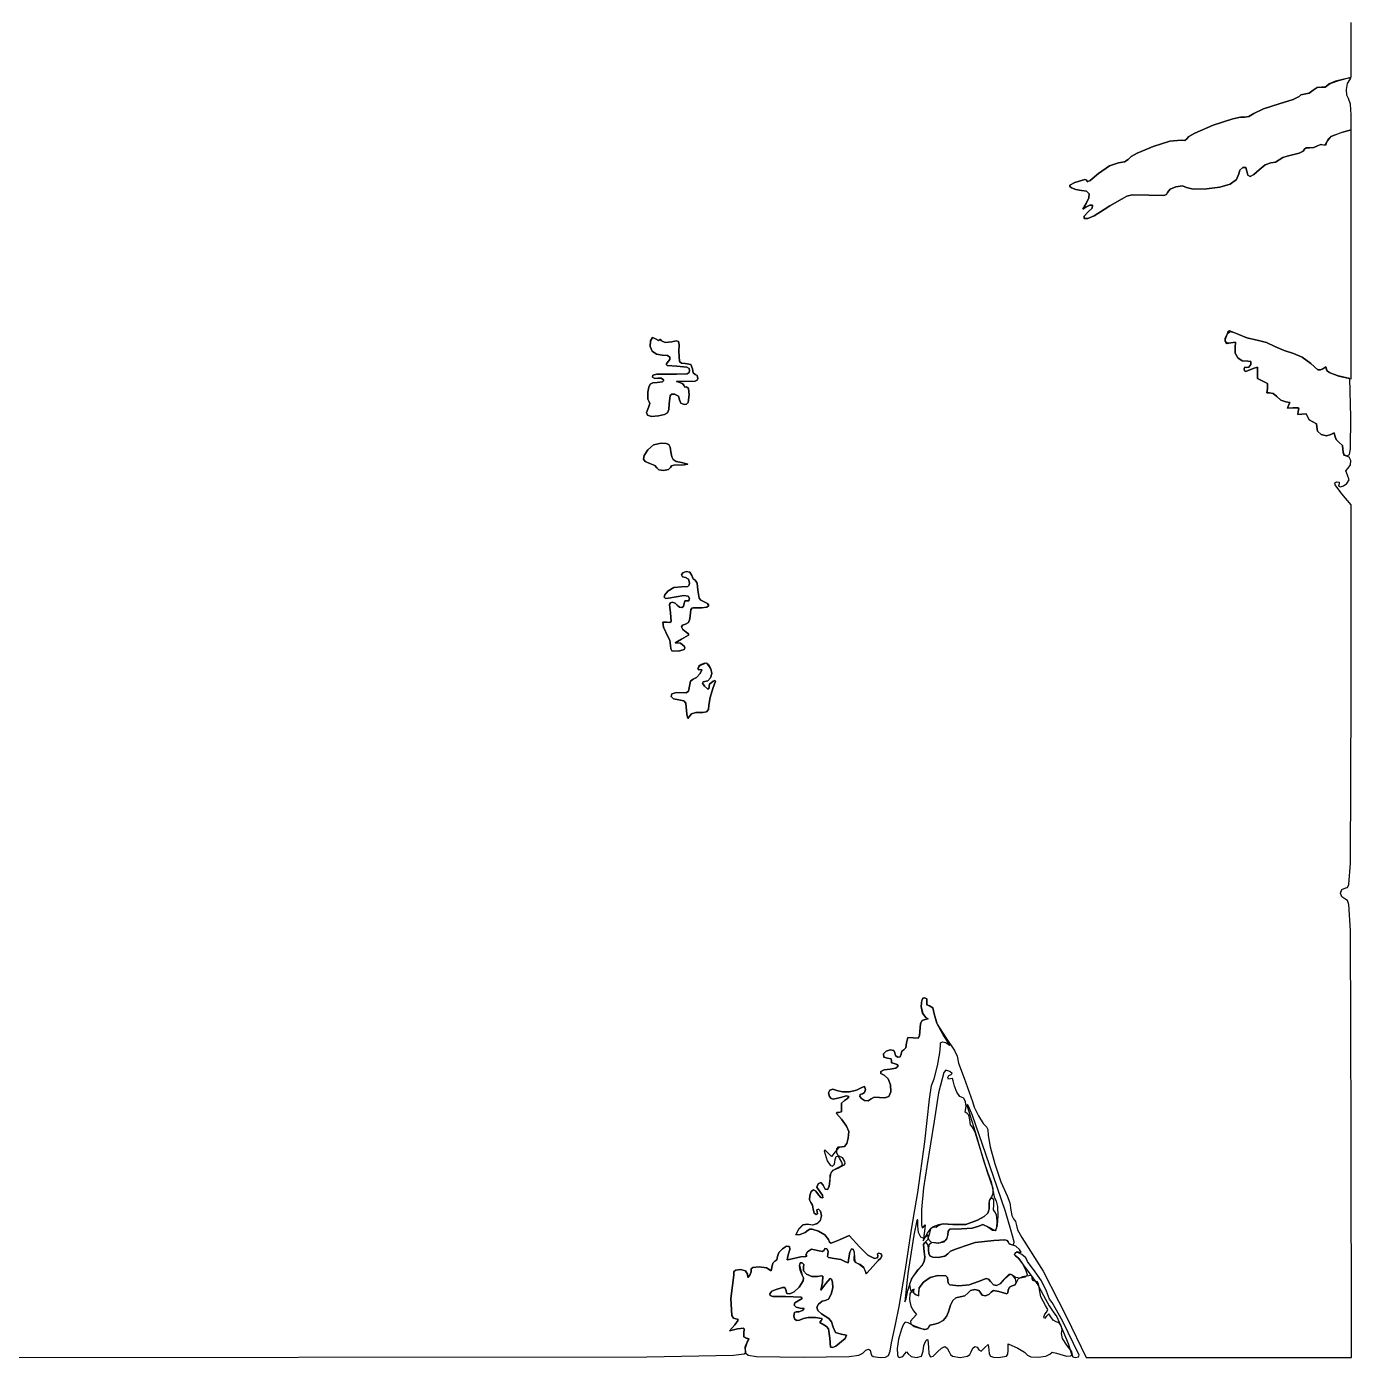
# Model space of a CAD drawing. Extents: x 0 to 397, y 0 to 706.
# Drawn here: x 227 to 397.2, y 0.4 to 171.3 of the extents above; entities that cross this region are included whole.
import ezdxf

# ---------------------------------------------------------------- set-up
doc = ezdxf.new("R2010")
doc.units = 0

msp = doc.modelspace()

# ---------------------------------------------------------------- linework, layer by layer
at = {"layer": 'Layer 1', "color": 7}
for points in [[(217.089351, 0.352222), (306.688833, 0.440902), (317.859995, 0.65092), (319.223202, 0.826274), (319.372307, 0.935152), (319.36569, 1.059542), (319.363662, 1.714077), (319.618279, 2.294265), (319.8654, 2.718833), (319.516679, 2.821668), (319.154244, 2.997219), (319.166723, 3.545568), (319.235261, 3.922054), (319.154641, 4.107147), (318.339812, 4.021819), (317.323811, 3.774521), (317.995853, 4.532641), (318.432063, 5.142727), (318.372289, 5.259171), (318.134848, 5.291114), (317.831459, 5.378443), (317.650836, 5.744478), (317.510783, 7.936949), (317.866031, 10.935562), (317.894606, 11.376535), (318.124264, 11.56333), (318.734923, 11.641118), (319.403173, 11.490658), (319.62216, 11.023756), (319.68782, 10.619826), (319.951654, 10.918629), (320.129587, 11.363129), (320.101938, 11.712379), (320.339313, 11.911214), (321.154275, 11.993896), (322.072335, 11.864294), (322.558331, 11.552924), (322.692122, 11.474519), (322.764001, 11.905701), (322.887252, 12.466222), (323.144648, 12.699452), (323.393797, 12.881794), (323.497426, 13.319989), (323.687176, 13.833677), (324.130663, 14.31932), (324.639236, 14.620946), (325.024249, 14.582581), (325.063187, 14.192805), (324.887019, 13.524953), (324.721345, 12.903578), (324.997791, 12.943927), (326.496039, 13.283652), (327.153044, 13.332248), (327.246751, 13.371847), (327.153617, 13.545193), (327.362109, 13.915125), (327.882457, 14.237255), (328.639871, 14.100333), (329.278399, 13.949874), (329.494652, 14.140197), (329.593694, 14.336607), (329.831908, 14.296478), (330.011825, 13.997058), (329.97055, 13.570108), (329.931579, 13.328009), (330.045338, 13.167897), (330.797461, 13.05223), (331.646113, 12.927876), (332.24632, 12.628896), (332.581415, 12.487917), (332.669654, 13.137249), (332.773283, 13.859342), (333.022432, 14.286953), (333.228129, 14.224522), (333.359908, 13.854976), (333.287015, 12.828216), (333.458025, 12.583564), (333.992571, 12.310338), (334.553224, 11.921091), (334.786322, 11.397701), (334.907281, 11.081259), (335.382517, 11.650643), (336.440851, 12.805285), (336.762413, 13.096989), (336.88954, 13.408536), (336.814459, 13.656583), (336.529398, 13.757786), (336.329638, 13.654157), (336.373823, 13.405008), (336.340353, 13.155418), (335.953664, 13.050819), (335.121593, 13.487558), (334.017266, 14.539189), (332.719396, 16.028618), (331.478675, 15.437362), (330.385725, 15.023245), (330.174395, 15.147197), (330.031227, 15.498393), (329.567523, 16.091297), (328.766342, 16.586404), (327.948228, 16.836309), (327.63299, 16.823246), (327.433723, 16.693605), (327.041346, 16.387349), (326.424072, 16.145388), (325.832993, 16.095381), (326.206055, 16.802613), (326.778261, 17.387607), (327.374809, 17.463013), (328.061976, 17.375199), (328.623731, 17.552134), (329.002791, 17.958264), (329.141874, 18.558036), (329.032072, 19.154231), (328.768282, 19.402234), (328.568522, 19.298605), (328.612707, 19.049456), (328.656892, 18.800307), (328.457132, 18.696678), (328.193342, 18.897761), (328.08354, 19.38142), (327.989613, 19.923111), (327.763923, 20.263718), (327.598233, 20.613337), (327.633792, 21.155144), (327.82023, 21.653228), (328.107176, 21.87168), (328.415769, 21.691146), (328.744999, 21.257141), (329.052401, 20.887782), (329.308738, 20.862382), (329.289335, 21.192009), (328.934441, 21.675888), (328.56345, 22.223444), (328.729829, 22.65908), (329.081681, 22.826385), (329.344369, 22.459761), (329.637786, 21.96058), (329.914237, 21.917277), (330.119714, 22.292676), (330.200208, 23.049606), (330.388371, 24.071824), (330.669761, 24.387919), (331.117078, 24.645573), (331.622774, 24.899221), (331.828631, 25.127468), (331.76329, 25.440118), (331.455392, 25.946971), (331.14062, 26.609301), (331.104951, 27.129483), (331.327846, 27.418684), (331.788767, 27.38807), (332.115092, 27.451652), (332.392767, 27.851488), (332.587429, 28.510681), (332.664715, 29.352337), (332.383419, 30.066581), (331.70022, 30.939838), (331.091193, 31.674763), (331.102179, 31.81852), (331.316398, 31.829192), (331.72906, 31.91377), (331.716801, 32.44232), (331.727737, 33.024139), (332.100623, 33.370479), (332.502481, 33.608207), (332.669654, 33.873188), (332.354138, 33.955032), (331.595445, 33.752185), (330.666448, 33.525613), (330.404869, 33.6232), (330.19915, 33.867896), (330.045416, 34.351902), (330.200914, 34.682945), (330.589774, 34.798816), (331.136128, 34.637305), (331.843299, 34.455933), (332.748809, 34.474321), (333.650283, 34.668658), (334.345349, 35.01513), (334.68384, 35.149715), (334.786322, 34.791116), (334.682693, 34.387009), (334.433544, 34.21891), (334.139283, 34.119658), (334.097435, 33.882889), (334.282731, 33.600082), (334.669905, 33.362718), (335.161546, 33.325147), (335.515867, 33.55216), (335.931307, 33.787595), (336.584079, 33.755007), (337.274377, 33.702443), (337.794813, 33.874246), (338.07058, 34.486608), (338.02134, 35.351812), (337.713404, 36.159007), (337.213082, 36.597339), (336.758373, 36.827769), (336.785603, 37.089817), (337.218837, 37.304769), (337.982138, 37.393912), (338.714946, 37.497541), (339.019658, 37.74669), (338.858042, 37.995839), (338.469677, 38.099468), (338.145342, 38.203097), (338.137713, 38.452246), (338.081621, 38.701395), (337.640296, 38.805024), (337.147906, 38.933479), (337.128062, 39.334191), (337.471999, 39.695877), (337.990957, 39.853304), (338.441124, 39.784248), (338.578686, 39.466483), (338.646066, 39.138708), (338.931464, 38.908035), (339.242966, 38.957909), (339.372436, 39.30491), (339.476065, 39.699228), (339.725214, 39.863358), (339.974363, 40.124458), (340.077992, 40.752006), (340.229201, 41.444244), (340.925718, 41.427928), (341.562658, 41.380921), (341.751924, 41.685809), (341.867591, 43.26524), (342.099537, 43.638584), (342.459243, 43.76861), (342.855237, 43.835021), (342.547438, 44.033194), (342.139864, 44.560382), (341.96337, 45.416481), (342.041075, 46.214172), (342.182476, 46.470079), (342.396096, 46.56614), (342.686697, 46.418238), (342.675144, 46.036973), (342.674041, 45.646712), (343.038858, 45.507806), (343.468497, 45.261038), (343.605772, 44.488278), (344.012701, 43.181588), (345.167873, 41.346789), (346.224179, 39.800872), (346.569813, 39.064316), (346.770279, 38.168127), (347.477158, 36.238211), (348.544664, 33.22337), (348.784735, 32.492288), (349.335195, 31.404315), (349.941417, 30.416421), (350.348771, 29.985574), (350.524719, 29.648715), (350.579488, 28.839045), (350.809763, 27.401674), (351.418129, 25.217515), (352.209454, 22.912309), (352.988608, 21.111796), (353.338211, 20.187562), (353.483556, 19.280526), (353.587185, 18.58445), (353.836334, 18.167511), (354.085483, 17.826066), (354.189112, 17.311319), (354.336937, 16.752381), (354.870326, 15.739649), (357.633284, 11.431921), (360.61461, 5.555697), (363.151084, 0.352222), (380.193437, 0.352222), (397.235436, 0.352222), (397.224147, 29.667721), (397.123032, 55.188431), (396.914138, 58.545604), (396.742224, 59.032323), (396.514711, 59.165959), (395.989667, 59.505238), (395.816651, 60.013288), (395.994606, 60.475499), (396.522472, 60.67726), (396.753436, 60.734978), (396.927544, 61.094883), (397.13732, 63.841767), (397.228028, 85.287406), (397.228028, 109.897552), (396.007063, 111.304784), (395.15484, 112.445668), (395.129671, 112.709424), (395.343488, 112.834076), (395.680744, 112.81582), (395.661341, 112.569493), (395.599687, 112.27909), (395.824809, 112.194137), (396.219199, 112.308944), (396.665347, 112.617823), (396.945585, 113.096102), (396.738725, 113.687093), (396.531865, 114.24876), (396.821628, 114.617016), (397.10966, 115.023681), (397.14442, 115.564225), (396.95984, 116.014811), (396.589853, 116.1516), (396.293122, 116.24469), (396.169694, 116.592573), (396.084013, 117.51156), (395.61548, 117.933129), (395.259439, 118.2953), (395.11136, 118.769919), (395.009628, 119.127768), (394.60971, 118.908561), (394.023371, 118.738466), (393.371547, 118.930786), (392.890248, 119.356732), (392.815481, 119.88752), (392.746028, 120.280029), (392.290547, 120.546862), (391.791278, 120.827761), (391.58358, 121.243598), (391.412703, 121.576797), (390.880141, 121.532171), (390.365349, 121.47555), (390.408829, 121.913171), (390.488458, 122.211654), (390.418001, 122.369048), (389.697982, 122.337563), (389.01712, 122.286366), (389.154351, 122.63813), (389.320289, 123.021158), (388.80757, 123.118966), (388.157841, 123.31586), (387.64305, 123.789244), (387.198461, 124.205919), (386.71736, 124.265142), (386.37274, 124.275857), (386.447485, 124.817592), (386.465036, 125.456738), (385.836474, 125.777854), (385.189699, 126.125693), (385.15914, 126.886282), (385.186436, 127.576272), (384.599634, 127.390755), (383.693083, 127.021573), (383.518149, 127.107584), (383.469686, 127.373116), (383.562467, 127.579579), (383.785422, 127.551622), (384.070908, 127.576051), (384.313531, 127.908986), (384.331655, 128.304229), (383.909247, 128.341492), (383.210356, 128.398239), (382.64273, 128.782773), (382.304433, 129.387903), (382.293524, 130.10644), (382.340885, 130.770368), (381.753774, 130.718862), (381.26753, 130.668884), (381.021363, 130.873335), (381.030717, 131.291504), (381.311037, 131.882677), (381.693316, 132.168648), (382.275885, 131.996624), (383.789656, 131.334019), (385.300251, 131.002143), (386.313341, 130.732709), (387.416919, 130.239437), (388.593742, 129.709035), (389.783001, 129.350084), (390.931911, 128.865808), (392.012558, 128.033869), (392.93957, 127.25154), (393.254083, 127.21199), (393.548553, 127.372763), (393.949486, 127.604494), (394.053026, 127.299385), (394.167921, 127.071976), (394.491705, 126.841391), (395.640527, 126.43896), (397.228028, 126.07066), (397.228028, 142.06385), (397.228028, 158.057394), (396.257888, 157.825618), (394.597318, 157.212446), (394.188234, 156.841517), (394.053026, 156.423326), (393.944811, 156.110456), (393.684726, 156.113234), (393.299757, 156.17475), (392.890975, 156.003167), (392.409257, 155.793749), (391.848163, 155.765042), (391.412218, 155.75318), (391.230802, 155.58442), (391.035892, 155.341008), (390.525334, 155.081755), (389.002303, 154.693655), (388.432346, 154.517355), (387.961608, 154.210349), (387.478787, 153.928083), (386.879285, 153.810652), (386.156884, 153.551581), (385.378921, 152.928707), (384.721089, 152.319553), (384.232127, 152.084024), (383.927449, 152.224005), (383.822464, 152.741382), (383.692818, 153.215956), (383.293297, 153.232802), (382.919573, 152.905027), (382.76413, 152.402362), (382.475988, 151.68711), (381.650939, 151.107623), (380.348053, 150.691582), (378.626397, 150.466669), (376.888612, 150.460187), (376.048295, 150.657169), (375.527264, 150.864901), (374.698126, 150.763267), (373.929974, 150.448512), (373.591902, 150.016877), (373.497495, 149.756422), (373.141713, 149.624985), (371.21065, 149.689499), (369.077711, 149.726232), (368.401419, 149.548361), (367.771065, 149.209721), (366.183564, 148.284032), (365.478008, 147.839179), (364.204479, 147.028848), (363.366108, 146.675028), (362.896334, 146.67532), (362.886606, 146.972938), (363.428368, 147.511095), (363.922742, 148.013319), (363.981877, 148.368699), (363.62879, 148.401507), (363.132034, 148.128457), (362.728368, 147.868856), (363.153907, 148.591654), (363.516094, 149.318498), (363.533893, 149.848426), (363.209916, 150.174095), (362.546776, 150.288164), (361.848937, 150.38822), (361.256666, 150.620833), (361.043947, 150.798661), (361.038694, 150.957075), (361.72057, 151.321098), (362.990306, 151.676521), (363.248242, 151.608733), (363.273145, 151.377895), (363.673416, 151.558605), (364.759752, 152.436229), (366.175803, 153.452979), (367.299754, 153.810652), (368.064356, 153.941268), (368.547177, 154.255505), (368.956509, 154.628626), (369.694653, 155.057656), (371.7519, 155.93561), (373.907969, 156.593696), (375.351911, 156.73624), (375.852944, 156.697214), (376.061348, 156.864298), (376.346295, 157.190528), (377.105119, 157.634749), (379.468302, 158.658042), (381.998701, 159.495929), (382.966546, 159.708391), (383.544122, 159.710158), (384.07254, 159.772997), (384.704409, 160.155717), (385.954081, 160.777003), (387.967605, 161.413371), (389.774005, 161.954135), (390.525246, 162.34541), (390.719847, 162.546494), (391.187763, 162.630102), (391.790352, 162.792733), (392.309597, 163.183963), (392.82258, 163.525585), (393.41097, 163.56955), (393.864422, 163.531494), (394.053026, 163.675736), (394.519354, 163.999674), (395.640527, 164.393992), (397.228028, 164.838492), (397.228028, 171.848191)], [(395.199554, 164.306856), (394.389885, 163.968277), (394.053026, 163.670444), (393.864422, 163.529906), (393.41097, 163.56955), (392.82258, 163.525585), (392.309597, 163.183963), (391.790352, 162.792733), (391.187763, 162.630102), (390.719847, 162.546494), (390.525246, 162.34541), (389.774005, 161.954135), (387.967605, 161.413371), (385.954081, 160.777003), (384.704409, 160.155717), (384.07254, 159.772997), (383.544122, 159.710158), (382.966546, 159.708391), (381.998701, 159.495929), (379.468302, 158.658042), (377.105119, 157.634749), (376.346295, 157.190528), (376.061348, 156.864298), (375.852944, 156.697214), (375.351911, 156.73624), (373.907969, 156.593696), (371.7519, 155.93561), (369.694653, 155.057656), (368.956509, 154.628626), (368.547177, 154.255505), (368.064356, 153.941268), (367.299754, 153.810652), (366.175803, 153.452979), (364.759752, 152.436229), (363.673549, 151.558605), (363.273145, 151.377895), (363.248242, 151.608733), (362.990306, 151.676521), (361.72057, 151.321098), (361.038694, 150.957075), (361.043947, 150.798661), (361.256666, 150.620833), (361.848937, 150.38822), (362.546776, 150.288164), (363.209916, 150.174095), (363.533893, 149.848426), (363.516094, 149.318498), (363.153907, 148.591654), (362.728368, 147.868856), (363.132034, 148.128457), (363.62879, 148.401507), (363.981877, 148.368699), (363.922742, 148.013319), (363.428368, 147.511095), (362.886606, 146.972938), (362.896334, 146.67532), (363.366108, 146.675028), (364.204479, 147.028848), (365.478008, 147.839179), (366.183564, 148.284032), (367.771065, 149.209721), (368.401419, 149.548361), (369.077711, 149.726232), (371.21065, 149.689499), (373.141713, 149.624985), (373.497495, 149.756422), (373.591902, 150.016877), (373.929974, 150.448512), (374.698126, 150.763267), (375.527264, 150.864901), (376.048295, 150.657169), (376.888612, 150.460187), (378.626397, 150.466669), (380.348053, 150.691582), (381.650939, 151.107623), (382.475988, 151.68711), (382.76413, 152.402362), (382.919573, 152.905027), (383.293297, 153.232802), (383.692818, 153.215956), (383.822464, 152.741382), (383.927449, 152.224005), (384.232127, 152.084024), (384.721089, 152.319553), (385.378921, 152.928707), (386.156884, 153.551581), (386.879285, 153.810652), (387.478787, 153.928083), (387.961608, 154.210349), (388.432346, 154.517355), (389.002303, 154.693655), (390.525334, 155.081755), (391.035892, 155.341008), (391.230802, 155.58442), (391.412218, 155.75318), (391.848163, 155.765042), (392.409257, 155.793749), (392.890975, 156.003167), (393.288027, 156.18207), (393.644862, 156.137928), (393.928539, 156.193844), (394.15004, 156.612768), (394.658525, 157.215357), (395.777405, 157.680627), (397.228028, 158.071152), (397.228028, 159.977211), (397.125987, 161.386207), (396.880542, 162.09776), (396.649621, 162.537117), (396.610622, 163.26206), (396.745654, 163.999636), (397.036822, 164.476895), (397.163045, 164.666673), (396.832432, 164.695485), (395.199554, 164.306856)], [(381.214376, 131.733099), (381.029824, 131.123378), (381.051613, 130.763489), (381.289634, 130.634846), (381.753774, 130.718862), (382.340885, 130.770368), (382.293524, 130.10644), (382.304433, 129.387903), (382.64273, 128.782773), (383.210356, 128.398239), (383.909247, 128.341492), (384.331655, 128.304229), (384.313531, 127.908986), (384.070908, 127.576051), (383.785422, 127.551622), (383.562467, 127.579579), (383.469686, 127.373116), (383.518149, 127.107584), (383.693083, 127.021573), (384.599634, 127.390755), (385.186436, 127.576272), (385.15914, 126.886282), (385.189699, 126.125693), (385.836474, 125.777854), (386.465036, 125.456738), (386.447485, 124.817592), (386.37274, 124.275857), (386.71736, 124.265142), (387.198461, 124.205919), (387.64305, 123.789244), (388.157841, 123.31586), (388.80757, 123.118966), (389.320289, 123.021158), (389.154351, 122.63813), (389.01712, 122.286366), (389.697982, 122.337563), (390.418001, 122.369048), (390.488458, 122.211654), (390.408829, 121.913171), (390.365349, 121.47555), (390.880141, 121.532171), (391.412703, 121.576797), (391.58358, 121.243598), (391.791278, 120.827761), (392.290547, 120.546862), (392.746028, 120.280029), (392.815481, 119.88752), (392.890248, 119.356732), (393.371547, 118.930786), (394.023371, 118.738466), (394.60971, 118.908561), (395.009628, 119.127768), (395.11136, 118.769919), (395.259439, 118.2953), (395.61548, 117.933129), (396.0815, 117.517733), (396.169694, 116.651487), (396.327871, 116.319082), (396.708033, 116.180881), (396.983707, 116.357882), (397.133307, 117.066927), (397.149006, 121.149406), (397.051639, 126.117579), (395.552332, 126.449896), (394.461367, 126.829176), (394.1593, 127.055279), (394.053026, 127.287038), (393.949883, 127.602554), (393.548553, 127.372763), (393.254083, 127.21199), (392.93957, 127.25154), (392.012558, 128.033869), (390.931911, 128.865808), (389.783001, 129.350084), (388.593742, 129.709035), (387.416919, 130.239437), (386.313341, 130.732709), (385.300251, 131.002143), (383.809808, 131.327184), (382.328096, 131.964169), (381.561422, 132.255167), (381.380061, 132.10501), (381.214376, 131.733099)], [(308.333264, 131.101627), (308.417489, 131.192379), (308.612311, 130.97886), (309.071937, 130.723934), (309.908065, 130.822226), (310.497265, 130.956111), (310.790759, 130.870689), (310.875299, 130.449709), (310.837635, 129.57692), (310.893594, 128.284386), (311.154391, 128.095335), (311.652552, 128.057858), (312.359475, 127.901136), (312.561308, 127.352302), (312.664937, 126.854003), (312.914086, 126.646746), (313.163235, 126.496154), (313.266864, 126.13416), (313.185615, 125.894127), (312.910558, 125.755629), (311.591168, 125.739048), (310.641005, 125.775693), (310.533347, 125.750806), (310.709224, 125.698832), (311.269876, 125.484872), (311.502974, 125.191537), (311.59624, 125.001742), (311.820474, 125.037373), (312.044709, 124.813623), (312.137974, 123.999853), (312.004713, 123.026759), (311.810552, 122.82535), (311.506855, 122.766188), (311.060502, 122.933846), (310.924771, 123.383549), (310.765977, 123.858477), (310.268251, 124.102158), (309.905446, 124.105289), (309.690974, 123.943849), (309.562695, 122.87696), (309.532555, 122.132455), (309.371048, 121.708824), (308.971549, 121.48244), (308.22743, 121.329676), (307.30663, 121.247225), (306.795901, 121.386561), (306.672324, 121.766536), (306.912979, 122.406002), (307.095983, 122.909592), (307.000116, 123.118966), (306.834486, 123.481666), (306.849832, 124.353689), (306.95883, 125.010512), (307.142903, 125.383404), (307.476597, 125.550119), (308.034461, 125.588412), (308.735916, 125.688821), (308.868444, 125.807338), (308.842322, 125.965179), (308.536243, 126.177022), (308.127241, 126.15709), (307.725383, 126.125472), (307.436502, 126.30949), (307.480715, 126.546833), (307.99076, 126.683964), (310.532834, 126.672146), (311.871407, 126.713068), (312.134474, 126.870981), (312.20853, 127.143457), (312.12964, 127.41427), (311.859985, 127.586988), (310.550473, 127.70508), (309.326025, 127.793319), (309.188447, 127.923411), (309.31575, 128.128414), (309.663937, 128.571183), (309.680038, 128.878684), (309.359655, 129.057995), (308.698389, 129.116192), (307.939789, 129.253494), (307.408236, 129.634114), (307.142787, 130.211121), (307.182502, 130.937585), (307.420362, 131.380145), (307.841844, 131.197229), (308.186773, 131.002716), (308.333264, 131.101627)], [(307.182502, 130.937585), (307.142787, 130.211121), (307.408236, 129.634114), (307.939789, 129.253494), (308.698389, 129.116192), (309.359655, 129.057995), (309.680038, 128.878684), (309.663937, 128.571183), (309.31575, 128.128414), (309.188447, 127.923411), (309.326025, 127.793319), (310.550473, 127.70508), (311.859985, 127.586988), (312.12964, 127.41427), (312.20853, 127.143457), (312.134474, 126.870981), (311.871407, 126.713068), (310.532834, 126.672146), (307.99076, 126.683964), (307.480715, 126.546833), (307.436502, 126.30949), (307.725383, 126.125472), (308.127241, 126.15709), (308.536243, 126.177022), (308.842322, 125.965179), (308.868444, 125.807338), (308.735916, 125.688821), (308.034461, 125.588412), (307.476597, 125.550119), (307.142903, 125.383404), (306.95883, 125.010512), (306.849832, 124.353689), (306.834486, 123.481666), (307.000116, 123.118966), (307.095983, 122.909592), (306.912979, 122.406002), (306.672324, 121.766536), (306.795901, 121.386561), (307.30663, 121.247225), (308.22743, 121.329676), (308.971549, 121.48244), (309.371048, 121.708824), (309.532555, 122.132455), (309.562695, 122.87696), (309.690974, 123.943849), (309.905446, 124.105289), (310.268251, 124.102158), (310.765977, 123.858477), (310.924771, 123.383549), (311.060502, 122.933846), (311.506855, 122.766188), (311.810552, 122.82535), (312.004713, 123.026759), (312.137974, 123.999853), (312.044709, 124.813623), (311.820474, 125.037373), (311.59624, 125.001742), (311.502974, 125.191537), (311.269876, 125.484872), (310.709224, 125.698832), (310.533347, 125.750806), (310.641005, 125.775693), (311.591168, 125.739048), (312.910558, 125.755629), (313.185615, 125.894127), (313.266864, 126.13416), (313.163235, 126.496154), (312.914086, 126.646746), (312.664937, 126.854003), (312.561308, 127.352302), (312.359475, 127.901136), (311.652552, 128.057858), (311.154391, 128.095335), (310.893594, 128.284386), (310.837635, 129.57692), (310.875299, 130.449709), (310.790759, 130.870689), (310.497265, 130.956111), (309.908065, 130.822226), (309.071937, 130.723934), (308.612311, 130.97886), (308.417489, 131.192379), (308.333264, 131.101627), (308.186773, 131.002716), (307.841844, 131.197229), (307.420362, 131.380145), (307.182502, 130.937585)], [(309.805053, 116.680768), (309.904008, 116.07098), (310.108531, 115.693695), (310.497601, 115.46881), (311.150196, 115.316222), (311.976534, 115.122988), (311.502974, 115.009658), (310.180056, 114.978614), (309.868686, 114.911057), (309.739084, 114.667816), (309.480013, 114.407731), (308.857139, 114.299516), (308.234265, 114.401116), (307.975194, 114.645591), (307.716123, 114.954889), (307.093249, 115.212858), (306.494893, 115.435208), (306.258223, 115.754461), (306.37292, 116.238682), (306.828665, 116.955934), (307.568661, 117.60218), (308.57033, 117.81636), (309.176651, 117.788397), (309.530195, 117.63975), (309.712488, 117.295511), (309.805053, 116.680768)], [(306.828665, 116.955934), (306.37292, 116.238682), (306.258223, 115.754461), (306.494893, 115.435208), (307.093249, 115.212858), (307.716123, 114.954889), (307.975194, 114.645591), (308.234265, 114.401116), (308.857139, 114.299516), (309.480013, 114.407731), (309.739084, 114.667816), (309.868686, 114.911057), (310.180056, 114.978614), (311.502974, 115.009658), (311.976534, 115.122988), (311.150196, 115.316222), (310.497601, 115.46881), (310.108531, 115.693695), (309.904008, 116.07098), (309.805053, 116.680768), (309.712488, 117.295511), (309.530195, 117.63975), (309.176651, 117.788397), (308.57033, 117.81636), (307.568661, 117.60218), (306.828665, 116.955934)], [(312.93878, 100.188396), (313.170423, 99.815995), (313.266864, 98.920512), (313.416971, 97.883345), (313.634172, 97.618364), (313.97242, 97.468478), (314.513631, 97.232265), (314.653237, 96.966783), (314.408338, 96.750183), (313.796031, 96.660616), (312.649502, 96.660616), (312.484353, 96.613912), (312.378701, 96.418478), (312.252627, 95.249504), (312.066008, 94.751205), (311.679363, 94.543948), (311.28332, 94.44479), (311.170084, 94.194654), (311.333536, 93.864547), (311.767558, 93.525478), (312.048374, 93.325106), (312.062524, 93.144345), (311.150196, 92.639652), (310.334529, 92.153789), (311.02249, 92.104488), (311.532255, 91.674452), (311.606145, 91.456154), (311.512719, 91.29279), (310.778015, 91.095543), (309.92491, 91.146872), (309.776302, 91.382186), (309.739084, 91.807802), (309.647141, 92.493205), (309.425817, 92.974086), (308.856786, 94.154481), (308.771105, 94.814837), (309.289998, 94.81982), (309.654461, 94.761706), (309.829483, 94.886187), (309.730265, 96.002685), (309.638057, 97.064767), (309.738152, 97.295754), (309.941931, 97.366172), (310.331619, 97.262543), (310.621029, 97.013394), (310.899922, 96.729286), (311.187414, 96.678079), (311.4122, 96.843829), (311.502974, 97.210597), (311.606603, 97.534932), (311.855752, 97.542561), (312.104901, 97.5475), (312.20853, 97.865706), (312.01911, 98.153308), (311.478456, 98.25332), (309.509073, 97.888989), (309.08812, 97.843007), (308.928312, 98.00664), (309.034013, 98.339343), (309.409589, 98.800567), (310.179263, 99.269938), (311.144199, 99.346668), (311.994526, 99.380093), (312.161539, 99.562568), (312.20853, 99.881832), (312.053087, 100.347499), (311.679363, 100.541174), (311.276573, 100.641468), (311.164792, 100.873359), (311.332345, 101.133361), (311.767558, 101.317991), (312.247909, 101.23747), (312.497808, 100.814577), (312.673712, 100.37237), (312.93878, 100.188396)], [(311.767558, 101.317991), (311.332345, 101.133361), (311.164792, 100.873359), (311.276573, 100.641468), (311.679363, 100.541174), (312.053087, 100.347499), (312.20853, 99.881832), (312.161539, 99.562568), (311.994526, 99.380093), (311.144199, 99.346668), (310.179263, 99.269938), (309.409589, 98.800567), (309.034013, 98.339343), (308.928312, 98.00664), (309.08812, 97.843007), (309.509073, 97.888989), (311.478456, 98.25332), (312.01911, 98.153308), (312.20853, 97.865706), (312.104901, 97.5475), (311.855752, 97.542561), (311.606603, 97.534932), (311.502974, 97.210597), (311.4122, 96.843829), (311.187414, 96.678079), (310.899922, 96.729286), (310.621029, 97.013394), (310.331619, 97.262543), (309.941931, 97.366172), (309.738152, 97.295754), (309.638057, 97.064767), (309.730265, 96.002685), (309.829483, 94.886187), (309.654461, 94.761706), (309.289998, 94.81982), (308.771105, 94.814837), (308.856786, 94.154481), (309.425817, 92.974086), (309.647141, 92.493205), (309.739084, 91.807802), (309.776302, 91.382186), (309.92491, 91.146872), (310.778015, 91.095543), (311.512719, 91.29279), (311.606145, 91.456154), (311.532255, 91.674452), (311.02249, 92.104488), (310.334529, 92.153789), (311.150196, 92.639652), (312.062524, 93.144345), (312.048374, 93.325106), (311.767558, 93.525478), (311.333536, 93.864547), (311.170084, 94.194654), (311.28332, 94.44479), (311.679363, 94.543948), (312.066008, 94.751205), (312.252627, 95.249504), (312.378701, 96.418478), (312.484353, 96.613912), (312.649502, 96.660616), (313.796031, 96.660616), (314.408338, 96.750183), (314.653237, 96.966783), (314.513631, 97.232265), (313.97242, 97.468478), (313.634172, 97.618364), (313.416971, 97.883345), (313.266864, 98.920512), (313.170423, 99.815995), (312.93878, 100.188396), (312.673712, 100.37237), (312.497808, 100.814577), (312.247909, 101.23747), (311.767558, 101.317991)], [(314.928096, 88.807778), (315.055829, 88.198095), (314.906179, 87.661999), (314.526011, 87.280751), (313.962189, 87.13561), (313.843877, 86.97492), (314.123762, 86.581396), (314.515169, 86.248902), (314.677976, 86.228618), (314.780193, 86.855504), (315.218432, 87.233682), (315.44723, 87.324864), (315.520057, 87.22548), (315.193032, 86.274832), (314.829274, 85.141444), (314.677976, 84.148286), (314.621928, 83.612405), (314.390727, 83.310085), (313.889782, 83.18636), (313.024506, 83.18626), (312.426679, 83.039108), (312.095288, 82.61864), (311.956999, 82.437313), (311.852577, 82.990469), (311.72346, 84.394878), (311.442252, 84.703603), (310.828462, 84.83585), (310.152419, 84.977138), (309.836539, 85.283526), (309.935394, 85.598644), (310.503554, 85.766126), (311.767558, 85.750956), (312.082632, 85.966151), (312.20853, 86.590921), (312.339058, 87.224731), (312.652678, 87.488388), (313.102734, 87.706493), (313.560728, 88.230986), (313.776937, 88.68651), (313.645748, 88.739339), (313.378121, 88.675045), (313.266864, 88.849406), (313.596226, 89.29955), (314.356595, 89.577187), (314.610331, 89.362609), (314.928096, 88.807778)], [(313.707836, 89.371517), (313.396466, 89.144593), (313.266864, 88.849406), (313.378121, 88.675045), (313.645748, 88.739339), (313.776937, 88.68651), (313.560728, 88.230986), (313.102734, 87.706493), (312.652678, 87.488388), (312.339058, 87.224731), (312.20853, 86.590921), (312.082632, 85.966151), (311.767558, 85.750956), (310.503554, 85.766126), (309.935394, 85.598644), (309.836539, 85.283526), (310.152419, 84.977138), (310.828462, 84.83585), (311.442252, 84.703603), (311.72346, 84.394878), (311.852577, 82.990469), (311.956999, 82.437313), (312.095288, 82.61864), (312.426679, 83.039108), (313.024506, 83.18626), (313.889782, 83.18636), (314.390727, 83.310085), (314.621928, 83.612405), (314.677976, 84.148286), (314.829274, 85.141444), (315.193032, 86.274832), (315.520057, 87.22548), (315.44723, 87.324864), (315.218432, 87.233682), (314.780193, 86.855504), (314.677976, 86.228618), (314.515169, 86.248902), (314.123762, 86.581396), (313.843877, 86.97492), (313.962189, 87.13561), (314.526011, 87.280751), (314.906179, 87.661999), (315.055829, 88.198095), (314.928096, 88.807778), (314.458724, 89.511129), (314.162126, 89.526519), (313.707836, 89.371517)], [(341.966413, 45.419611), (342.157574, 44.537755), (342.547438, 44.033194), (342.855237, 43.835021), (342.459243, 43.76861), (342.099537, 43.638584), (341.867591, 43.26524), (341.751924, 41.685809), (341.562658, 41.380921), (340.925718, 41.427928), (340.229201, 41.444244), (340.077992, 40.752006), (339.974363, 40.124458), (339.725214, 39.863358), (339.476065, 39.699228), (339.372436, 39.30491), (339.242966, 38.957909), (338.931464, 38.908035), (338.646066, 39.138708), (338.578686, 39.466483), (338.441124, 39.784248), (337.990957, 39.853304), (337.471999, 39.695877), (337.128062, 39.334191), (337.147906, 38.933479), (337.640296, 38.805024), (338.081621, 38.701395), (338.137713, 38.452246), (338.145342, 38.203097), (338.469677, 38.099468), (338.858042, 37.995839), (339.019658, 37.74669), (338.714946, 37.497541), (337.982138, 37.393912), (337.218837, 37.304769), (336.785603, 37.089817), (336.758373, 36.827769), (337.213082, 36.597339), (337.713404, 36.159007), (338.02134, 35.351812), (338.07058, 34.486608), (337.794813, 33.874246), (337.274377, 33.702443), (336.584079, 33.755007), (335.931307, 33.787595), (335.515867, 33.55216), (335.161546, 33.325147), (334.669905, 33.362718), (334.282731, 33.600082), (334.097435, 33.882889), (334.139283, 34.119658), (334.433544, 34.21891), (334.682693, 34.387009), (334.786322, 34.791116), (334.68384, 35.149715), (334.345349, 35.01513), (333.650283, 34.668658), (332.748809, 34.474321), (331.843299, 34.455933), (331.136128, 34.637305), (330.589774, 34.798816), (330.200914, 34.682945), (330.045416, 34.351902), (330.19915, 33.867896), (330.404869, 33.6232), (330.666448, 33.525613), (331.595445, 33.752185), (332.354138, 33.955032), (332.669654, 33.873188), (332.502481, 33.608207), (332.100623, 33.370479), (331.727737, 33.024139), (331.716801, 32.44232), (331.72906, 31.91377), (331.316398, 31.829192), (331.102179, 31.81852), (331.091193, 31.674763), (331.70022, 30.939838), (332.383419, 30.066581), (332.664715, 29.352337), (332.587391, 28.505527), (332.39193, 27.847298), (332.111669, 27.451404), (331.779948, 27.391597), (331.32482, 27.284132), (330.886361, 26.774236), (330.452312, 26.179629), (329.977252, 26.638064), (329.63928, 26.986575), (329.509733, 26.879011), (329.898936, 25.603366), (330.244669, 25.066989), (330.569831, 24.921269), (330.811253, 25.156286), (330.905764, 25.762116), (331.048749, 26.169833), (331.387394, 26.249434), (331.786232, 26.02708), (332.109795, 25.52893), (332.133448, 25.276269), (332.000302, 25.045403), (331.255014, 24.639929), (330.713665, 24.406473), (330.392913, 24.120066), (330.23951, 23.701567), (330.200208, 23.071831), (330.120061, 22.302698), (329.915163, 21.918864), (329.638828, 21.958496), (329.344369, 22.459761), (329.081681, 22.826385), (328.729829, 22.65908), (328.56345, 22.223444), (328.934441, 21.675888), (329.289335, 21.192009), (329.308738, 20.862382), (329.052401, 20.887782), (328.744999, 21.257141), (328.415769, 21.691146), (328.107176, 21.87168), (327.82023, 21.653228), (327.633792, 21.155144), (327.598233, 20.613337), (327.763923, 20.263718), (327.989613, 19.923111), (328.08354, 19.38142), (328.193342, 18.897761), (328.457132, 18.696678), (328.656892, 18.800307), (328.612707, 19.049456), (328.568522, 19.298605), (328.768282, 19.402234), (329.032072, 19.150086), (329.141874, 18.543925), (328.986547, 17.943122), (328.574475, 17.532687), (327.986521, 17.359848), (327.303548, 17.471833), (326.766355, 17.384388), (326.2117, 16.811432), (325.83264, 16.095558), (326.424072, 16.145388), (327.041346, 16.387349), (327.433723, 16.693605), (327.63299, 16.823246), (327.948228, 16.836309), (328.766342, 16.586404), (329.567523, 16.091297), (330.031227, 15.498393), (330.174395, 15.147197), (330.385725, 15.023245), (331.478675, 15.437362), (332.719396, 16.028618), (334.017266, 14.539189), (335.121593, 13.487558), (335.953664, 13.050819), (336.340353, 13.155418), (336.373823, 13.405008), (336.329638, 13.654157), (336.529398, 13.757786), (336.814459, 13.656583), (336.88954, 13.408536), (336.762413, 13.096989), (336.440851, 12.805285), (335.382517, 11.650643), (334.907281, 11.081259), (334.786322, 11.397701), (334.585283, 11.909141), (334.101933, 12.269768), (333.689535, 12.446141), (333.47293, 12.669245), (333.37521, 13.7786), (333.271581, 14.22751), (333.022432, 14.286953), (332.773283, 13.859342), (332.669654, 13.137249), (332.581415, 12.487917), (332.24632, 12.628896), (331.646113, 12.927876), (330.797461, 13.05223), (330.045338, 13.167897), (329.931579, 13.328009), (329.97055, 13.570108), (330.011825, 13.997058), (329.831908, 14.296478), (329.593694, 14.336607), (329.494652, 14.140197), (329.278399, 13.949874), (328.639871, 14.100333), (327.882457, 14.237255), (327.362109, 13.915125), (327.153617, 13.545193), (327.246751, 13.371847), (327.153044, 13.332248), (326.496039, 13.283652), (324.997791, 12.943927), (324.721345, 12.903578), (324.887019, 13.524953), (325.063187, 14.192805), (325.024249, 14.582581), (324.639236, 14.620946), (324.130663, 14.31932), (323.687176, 13.833677), (323.497426, 13.319989), (323.393797, 12.881794), (323.144648, 12.699452), (322.887252, 12.466222), (322.764001, 11.905701), (322.692122, 11.474519), (322.558331, 11.552924), (322.072335, 11.864294), (321.154275, 11.993896), (320.339313, 11.911214), (320.101938, 11.712379), (320.129587, 11.363129), (319.951654, 10.918629), (319.68782, 10.619826), (319.62216, 11.023756), (319.403173, 11.490658), (318.734923, 11.641118), (318.124264, 11.56333), (317.894606, 11.376535), (317.866031, 10.935562), (317.510783, 7.936949), (317.650836, 5.744478), (317.831459, 5.378443), (318.134848, 5.291114), (318.372289, 5.259171), (318.432063, 5.142727), (317.995853, 4.532641), (317.323811, 3.774521), (318.339812, 4.021819), (319.154641, 4.107147), (319.235261, 3.922054), (319.166723, 3.545568), (319.151069, 3.004363), (319.476462, 2.821668), (319.793301, 2.689685), (319.564304, 2.162679), (319.337468, 1.53103), (319.369923, 0.937481), (319.725331, 0.64053), (320.794485, 0.469785), (326.802956, 0.376211), (332.701757, 0.480192), (333.932423, 0.638149), (334.445538, 0.895853), (334.841796, 1.268739), (335.175613, 1.390271), (335.405977, 1.260978), (335.491878, 0.881389), (335.562494, 0.643925), (335.780318, 0.479222), (336.69344, 0.352222), (337.38456, 0.385278), (337.770515, 0.594713), (337.980854, 1.145923), (338.145121, 2.204307), (338.670761, 4.585558), (339.139955, 6.878615), (339.923122, 11.641118), (340.645612, 16.227232), (340.981456, 18.3439), (341.507448, 21.518902), (342.421496, 28.045295), (343.044855, 33.513354), (343.28298, 35.277244), (343.644021, 36.1472), (344.06284, 37.789508), (344.376421, 39.465617), (344.421748, 40.436975), (344.431405, 40.780184), (344.717287, 40.904053), (345.144854, 40.804085), (345.579565, 40.475781), (345.636368, 40.443584), (345.505614, 40.678319), (344.785814, 41.777531), (343.952244, 43.297608), (343.605772, 44.511561), (343.467439, 45.26461), (343.038858, 45.507806), (342.674041, 45.646712), (342.675144, 46.036973), (342.686697, 46.418238), (342.396096, 46.56614), (342.189407, 46.493804), (342.048566, 46.2777), (341.966413, 45.419611)], [(344.854253, 36.972342), (344.194867, 34.33934), (343.613533, 30.69113), (342.668794, 24.870293), (342.259979, 22.14607), (342.019506, 19.361356), (341.995991, 17.390832), (342.080786, 16.984228), (342.238052, 17.109177), (342.453423, 17.394398), (342.387277, 16.58001), (342.21371, 15.345287), (342.750285, 16.32601), (343.220583, 16.961848), (343.598011, 17.113763), (343.884819, 17.085717), (344.136703, 17.288388), (344.757151, 17.495778), (346.041704, 17.433027), (347.677536, 17.409303), (349.190601, 17.960783), (350.036325, 18.441432), (350.516296, 18.878623), (350.706217, 19.378124), (350.681793, 20.045701), (350.755524, 20.518335), (351.021871, 20.998907), (351.226637, 21.42982), (351.215899, 22.041146), (350.48706, 24.164737), (349.428726, 27.604322), (348.906129, 29.286015), (348.505506, 29.985574), (348.284005, 30.244645), (348.191886, 30.867519), (348.082084, 31.490393), (347.818294, 31.749464), (347.619195, 31.854019), (347.664836, 32.105417), (347.745512, 32.574722), (347.650372, 33.179097), (347.452309, 33.650651), (347.224216, 33.721493), (346.941845, 33.855631), (346.558303, 34.440851), (346.220469, 35.20288), (346.075218, 35.867442), (345.971589, 36.163466), (345.72244, 36.159189), (345.473291, 36.115004), (345.369662, 36.314764), (345.499264, 36.581729), (345.810634, 36.698939), (345.940148, 36.81271), (345.630718, 37.071473), (345.114824, 37.247465), (344.854253, 36.972342)], [(347.841225, 32.739712), (348.897442, 29.33611), (349.955776, 25.66616), (350.528687, 24.00634), (350.957577, 22.889004), (351.183796, 21.815588), (351.344134, 20.977079), (351.614538, 20.424585), (351.772814, 19.75295), (351.802833, 18.544013), (351.716833, 17.327271), (351.527049, 16.632221), (350.620057, 17.063316), (349.895186, 17.411772), (349.347587, 17.219949), (348.494966, 16.95713), (347.118735, 16.883752), (345.633408, 16.80861), (345.413908, 16.562084), (345.369662, 16.098468), (345.264888, 15.656454), (344.988138, 15.317859), (344.144155, 14.976458), (343.288597, 15.12533), (342.997378, 15.399576), (342.872347, 15.81554), (342.803246, 16.113946), (342.673027, 15.982404), (342.321285, 15.605488), (341.925226, 15.785686), (341.615553, 16.379627), (341.522971, 17.243938), (341.519945, 17.989727), (341.470689, 18.06441), (341.39822, 17.960122), (341.005445, 16.050843), (340.262848, 11.149345), (339.867031, 7.500915), (340.048711, 7.856295), (340.2632, 8.932136), (340.700689, 10.392063), (341.544843, 11.588201), (342.07875, 12.186932), (342.3617, 12.688692), (342.438011, 13.221145), (342.351999, 13.91195), (342.274961, 14.851045), (342.353041, 15.088983), (342.50828, 15.168898), (342.785078, 14.87618), (342.900216, 14.1723), (342.934821, 13.633961), (343.095302, 13.337451), (343.466656, 13.215831), (344.133881, 13.202161), (345.010269, 13.340714), (345.368604, 13.641722), (345.706256, 14.005216), (346.51619, 14.299653), (348.015497, 14.808712), (348.897442, 15.094109), (351.278693, 15.367865), (352.691437, 15.464879), (353.023903, 15.385129), (353.130778, 15.217934), (353.278371, 14.934212), (353.633134, 14.81612), (353.858531, 14.894519), (353.909403, 15.18614), (353.456745, 16.74758), (352.778, 19.075562), (352.296458, 20.583688), (350.27751, 26.457794), (348.548456, 31.448853), (348.032089, 32.647212), (347.891591, 32.842995), (347.841225, 32.739712)], [(350.679676, 20.195985), (350.703241, 19.42684), (350.523704, 18.889207), (350.049885, 18.446162), (349.190601, 17.960783), (347.684503, 17.410934), (346.078393, 17.428088), (344.84001, 17.503142), (344.1681, 17.377641), (343.488297, 17.109177), (343.164799, 16.824132), (342.965127, 16.139037), (342.777934, 15.45381), (342.484644, 15.168898), (342.275975, 14.836361), (342.351999, 13.91195), (342.438, 13.217997), (342.357908, 12.682034), (342.064165, 12.171007), (341.509212, 11.551865), (340.78556, 10.613079), (340.475088, 9.740174), (340.586428, 9.002735), (341.128212, 8.470349), (341.643841, 8.27222), (341.644326, 8.570186), (341.695826, 9.284467), (342.237037, 10.013533), (343.096344, 10.596482), (344.102131, 10.872415), (345.135947, 10.809753), (345.321629, 10.604177), (345.369662, 10.240942), (345.424034, 9.87494), (345.633716, 9.656874), (346.798413, 9.52445), (348.131429, 9.692064), (349.330301, 10.094892), (350.327648, 10.489121), (350.594199, 10.390564), (350.851127, 10.094892), (351.24535, 9.669828), (351.62446, 9.573574), (352.065813, 9.820354), (352.646767, 10.424387), (353.270787, 10.975779), (353.499701, 11.041131), (353.649009, 10.953554), (354.082027, 10.679065), (354.73852, 10.591736), (355.33806, 10.689284), (355.600224, 10.969429), (355.413643, 11.587667), (354.976998, 12.398488), (354.474934, 13.103675), (354.092098, 13.405008), (353.947283, 13.510268), (354.016251, 13.76343), (354.295254, 13.943303), (354.654426, 13.872086), (354.813088, 13.86481), (354.587046, 14.21922), (354.10224, 14.640833), (353.616906, 14.81612), (353.273565, 14.934212), (353.130778, 15.217934), (353.023903, 15.385129), (352.691437, 15.464879), (351.278693, 15.367865), (348.897442, 15.094109), (348.015497, 14.808712), (346.51619, 14.299653), (345.706256, 14.005216), (345.368604, 13.641722), (345.010269, 13.340714), (344.133881, 13.202161), (343.464721, 13.215627), (343.093582, 13.338465), (342.934176, 13.639567), (342.900216, 14.187822), (343.02188, 14.904844), (343.341188, 15.14244), (344.285597, 15.082517), (344.913167, 15.203603), (345.261866, 15.522795), (345.369662, 16.057193), (345.410882, 16.548343), (345.625338, 16.80689), (347.118735, 16.883752), (348.49651, 16.95832), (349.352526, 17.224183), (349.878694, 17.429411), (350.513871, 17.114469), (351.129711, 16.709932), (351.49671, 16.668998), (351.673739, 17.025866), (351.719666, 17.814733), (351.630369, 18.686756), (351.415924, 19.049456), (351.250692, 19.308527), (351.280457, 19.931401), (351.290556, 20.573986), (351.03316, 20.813346), (350.757596, 20.63193), (350.679676, 20.195985)], [(354.026834, 13.780717), (353.950325, 13.515339), (354.092098, 13.405008), (354.498587, 13.068149), (355.058004, 12.25848), (356.299783, 10.582784), (356.94347, 9.694136), (357.685848, 8.300663), (358.38814, 6.95605), (358.935387, 6.183995), (359.375301, 5.564429), (359.820507, 4.585558), (360.830863, 2.116112), (361.318755, 0.616806), (361.430498, 0.429877), (361.80312, 0.352222), (362.163174, 0.429877), (362.244092, 0.616806), (360.122309, 5.035967), (358.774168, 7.407782), (358.465311, 7.832835), (358.058028, 8.854525), (357.429775, 10.187849), (356.590119, 11.361365), (355.600224, 12.682166), (355.387322, 13.135844), (354.901371, 13.576855), (354.371498, 13.845159), (354.026834, 13.780717)], [(326.832236, 11.966732), (326.821615, 11.481514), (327.239122, 11.031121), (327.903155, 10.739941), (328.63211, 10.732362), (329.107021, 10.827276), (329.343178, 10.769095), (329.289335, 9.974242), (329.065674, 8.995283), (329.695383, 9.849359), (330.267412, 10.479288), (330.41591, 10.381816), (330.562158, 10.027864), (330.614904, 9.284324), (330.409185, 8.46422), (330.048354, 7.832301), (329.635763, 7.653315), (329.220543, 7.575572), (328.767224, 7.204935), (328.552239, 6.793215), (328.670298, 6.391914), (329.170548, 5.932602), (330.102136, 5.346853), (330.446182, 4.914435), (330.667992, 4.224313), (330.967721, 3.537278), (331.695281, 3.333902), (332.343687, 3.217485), (332.187759, 2.774043), (330.993958, 1.80849), (330.548317, 1.601558), (330.311201, 1.64555), (330.200208, 2.82061), (330.047587, 4.026008), (329.813106, 4.336425), (329.434327, 4.538991), (328.940746, 4.822096), (329.126352, 5.1052), (329.245117, 5.232784), (329.159689, 5.339533), (328.392926, 5.48232), (327.447966, 5.483643), (326.848817, 5.35532), (326.343055, 5.11865), (325.953378, 5.10079), (325.70274, 5.295391), (325.614094, 5.696103), (325.696776, 6.135753), (325.895611, 6.217156), (326.244861, 6.189507), (326.689361, 6.36744), (326.931058, 6.625453), (326.407845, 6.696934), (325.87542, 6.802194), (325.63751, 7.051123), (325.718621, 7.356938), (326.143261, 7.632854), (326.651454, 7.9135), (326.529244, 8.105048), (324.545882, 8.169782), (322.893779, 8.174942), (322.573462, 8.298717), (322.516703, 8.515858), (322.753682, 8.858141), (323.184865, 9.026327), (324.155004, 9.318428), (324.442959, 9.341623), (324.55576, 9.016097), (324.69976, 8.578834), (325.082017, 8.500115), (325.627918, 8.765024), (326.262853, 9.358644), (326.803309, 10.205312), (326.817684, 10.555223), (326.679131, 10.922862), (326.41807, 11.578296), (326.330807, 12.15366), (326.417441, 12.512794), (326.678072, 12.519535), (326.871307, 12.265623), (326.832236, 11.966732)], [(326.31965, 12.167816), (326.679131, 10.922862), (326.817684, 10.555223), (326.803309, 10.205312), (326.262853, 9.358644), (325.627918, 8.765024), (325.082017, 8.500115), (324.69976, 8.578834), (324.55576, 9.016097), (324.442959, 9.341623), (324.155004, 9.318428), (323.184865, 9.026327), (322.753682, 8.858141), (322.516703, 8.515858), (322.573462, 8.298717), (322.893779, 8.174942), (324.545882, 8.169782), (326.529244, 8.105048), (326.651454, 7.9135), (326.143261, 7.632854), (325.718621, 7.356938), (325.63751, 7.051123), (325.87542, 6.802194), (326.407845, 6.696934), (326.931058, 6.625453), (326.689361, 6.36744), (326.244861, 6.189507), (325.895611, 6.217156), (325.696776, 6.135753), (325.614094, 5.696103), (325.70274, 5.295391), (325.953378, 5.10079), (326.343055, 5.11865), (326.848817, 5.35532), (327.447966, 5.483643), (328.392926, 5.48232), (329.159689, 5.339533), (329.245117, 5.232784), (329.126352, 5.1052), (328.940746, 4.822096), (329.434327, 4.538991), (329.813106, 4.336425), (330.047587, 4.026008), (330.200208, 2.82061), (330.311201, 1.64555), (330.548317, 1.601558), (330.993958, 1.80849), (332.187759, 2.774043), (332.343687, 3.217485), (331.695281, 3.333902), (330.967721, 3.537278), (330.667992, 4.224313), (330.446182, 4.914435), (330.102136, 5.346853), (329.170548, 5.932602), (328.670298, 6.391914), (328.552239, 6.793215), (328.767224, 7.204935), (329.220543, 7.575572), (329.635763, 7.653315), (330.048354, 7.832301), (330.409185, 8.46422), (330.614904, 9.284324), (330.562158, 10.027864), (330.41591, 10.381816), (330.267412, 10.479288), (329.695383, 9.849359), (329.065674, 8.995283), (329.289335, 9.974242), (329.343178, 10.769095), (329.107021, 10.827276), (328.63211, 10.732362), (327.903155, 10.739941), (327.239122, 11.031121), (326.821615, 11.481514), (326.832236, 11.966732), (326.871307, 12.265623), (326.678072, 12.519535), (326.42491, 12.507585), (326.31965, 12.167816)], [(354.982862, 10.686501), (354.422342, 10.43034), (354.189112, 10.028923), (354.033669, 9.672705), (353.659945, 9.52445), (353.286221, 9.369007), (353.130778, 8.995283), (353.106458, 8.640669), (352.966913, 8.500997), (351.942622, 8.801255), (351.242842, 8.960226), (350.930149, 8.743752), (350.64673, 8.419274), (350.198972, 8.272529), (349.785015, 8.325148), (349.602998, 8.598761), (349.378769, 8.944257), (348.868029, 9.065618), (348.313699, 8.959371), (347.9587, 8.622044), (347.584005, 8.262784), (346.957163, 8.113338), (346.432444, 8.006816), (346.025432, 7.670469), (345.716779, 7.079131), (345.487137, 6.207631), (345.233269, 5.61761), (344.762707, 5.105376), (344.161971, 4.741574), (343.517577, 4.596847), (343.081632, 4.485193), (342.900216, 4.23278), (342.769545, 3.963114), (342.394068, 3.90452), (341.007915, 4.411286), (340.290342, 4.780898), (339.913156, 4.864958), (339.692472, 4.61141), (339.444403, 3.968196), (339.054004, 2.672752), (338.872329, 1.510921), (338.912838, 0.673735), (339.020618, 0.43658), (339.188991, 0.352222), (339.586616, 0.481692), (339.872322, 0.793195), (340.077992, 1.057778), (340.283662, 0.793195), (340.679478, 0.481692), (341.341996, 0.352222), (342.012274, 0.523143), (342.199952, 1.145972), (342.304374, 1.861935), (342.547438, 2.46889), (342.708443, 2.649319), (342.814976, 2.588614), (342.894924, 1.67514), (342.955238, 0.805018), (343.147778, 0.423086), (343.503433, 0.512841), (344.053095, 1.057778), (344.577499, 1.556077), (344.98972, 1.763334), (345.290243, 1.556077), (345.546051, 1.057778), (345.712959, 0.727567), (345.984642, 0.509473), (346.957163, 0.352222), (347.929684, 0.509473), (348.201367, 0.727567), (348.368275, 1.057778), (348.593706, 1.528092), (348.863619, 1.736038), (349.137568, 1.671), (349.375103, 1.322362), (349.644758, 1.144738), (350.10994, 1.566131), (350.585529, 2.026374), (350.661332, 1.301548), (350.698831, 0.794688), (350.864223, 0.508194), (351.236851, 0.381045), (351.896055, 0.352222), (352.918362, 0.503035), (353.089707, 0.768346), (353.130778, 1.228523), (353.130778, 2.104823), (354.365501, 1.516037), (355.237524, 1.015709), (355.600224, 0.639736), (356.03203, 0.402531), (356.993565, 0.359763), (357.984006, 0.489172), (358.502529, 0.7685), (358.778974, 1.003053), (359.32556, 0.881742), (360.637012, 0.522526), (361.133326, 0.53517), (361.409772, 0.686656), (361.257372, 1.153778), (360.683755, 1.94184), (360.119001, 2.795121), (359.987371, 3.419274), (360.061532, 3.930025), (359.941686, 4.421825), (359.673939, 4.792115), (359.304393, 4.938336), (358.915588, 5.116798), (358.617534, 5.54582), (358.367459, 5.951867), (358.056264, 5.634014), (357.815405, 5.369475), (357.722184, 5.534884), (357.828811, 5.899788), (358.092601, 6.18717), (358.237769, 6.51199), (357.924678, 7.020432), (357.324294, 8.152717), (357.037442, 9.789033), (356.889495, 10.074431), (356.570363, 10.141812), (356.284966, 10.208928), (356.217585, 10.494589), (356.202284, 10.791893), (356.041196, 10.887584), (354.982862, 10.686501)], [(352.623836, 10.390167), (352.107634, 9.806761), (351.668954, 9.567842), (351.264538, 9.666267), (350.851127, 10.094892), (350.594199, 10.390564), (350.327648, 10.489121), (349.330301, 10.094892), (348.131429, 9.692064), (346.798413, 9.52445), (345.633716, 9.656874), (345.424034, 9.87494), (345.369662, 10.240942), (345.321629, 10.604177), (345.135947, 10.809753), (344.102131, 10.872415), (343.10373, 10.597882), (342.242153, 10.018648), (341.693644, 9.297266), (341.634449, 8.596291), (341.623733, 8.321301), (341.29684, 8.34476), (341.004343, 8.591396), (341.016381, 8.910264), (341.066608, 9.105791), (340.838229, 9.028797), (340.518413, 8.526044), (340.44691, 7.739658), (340.60943, 6.921389), (340.991687, 6.32299), (341.36325, 5.858072), (340.922543, 5.396595), (340.568894, 5.004713), (340.620653, 4.646236), (341.07524, 4.324535), (341.930076, 4.042985), (342.647186, 3.967888), (342.900216, 4.19468), (343.081632, 4.473948), (343.517577, 4.596847), (344.161971, 4.741574), (344.762707, 5.105376), (345.233269, 5.61761), (345.487137, 6.207631), (345.716779, 7.079131), (346.025432, 7.670469), (346.432444, 8.006816), (346.957163, 8.113338), (347.584005, 8.262784), (347.9587, 8.622044), (348.313699, 8.959371), (348.868029, 9.065618), (349.378769, 8.944257), (349.602998, 8.598761), (349.785015, 8.325148), (350.198972, 8.272529), (350.64673, 8.419274), (350.930149, 8.743752), (351.242842, 8.960226), (351.942622, 8.801255), (352.966913, 8.500997), (353.106458, 8.640669), (353.130778, 8.995283), (353.286221, 9.369007), (353.659945, 9.52445), (354.032837, 9.662998), (354.172928, 10.006565), (354.074432, 10.447036), (353.731559, 10.876295), (353.482128, 11.011972), (353.231805, 10.983804), (352.623836, 10.390167)]]:
    msp.add_lwpolyline(points, dxfattribs=at)

doc.saveas('drawing.dxf')
